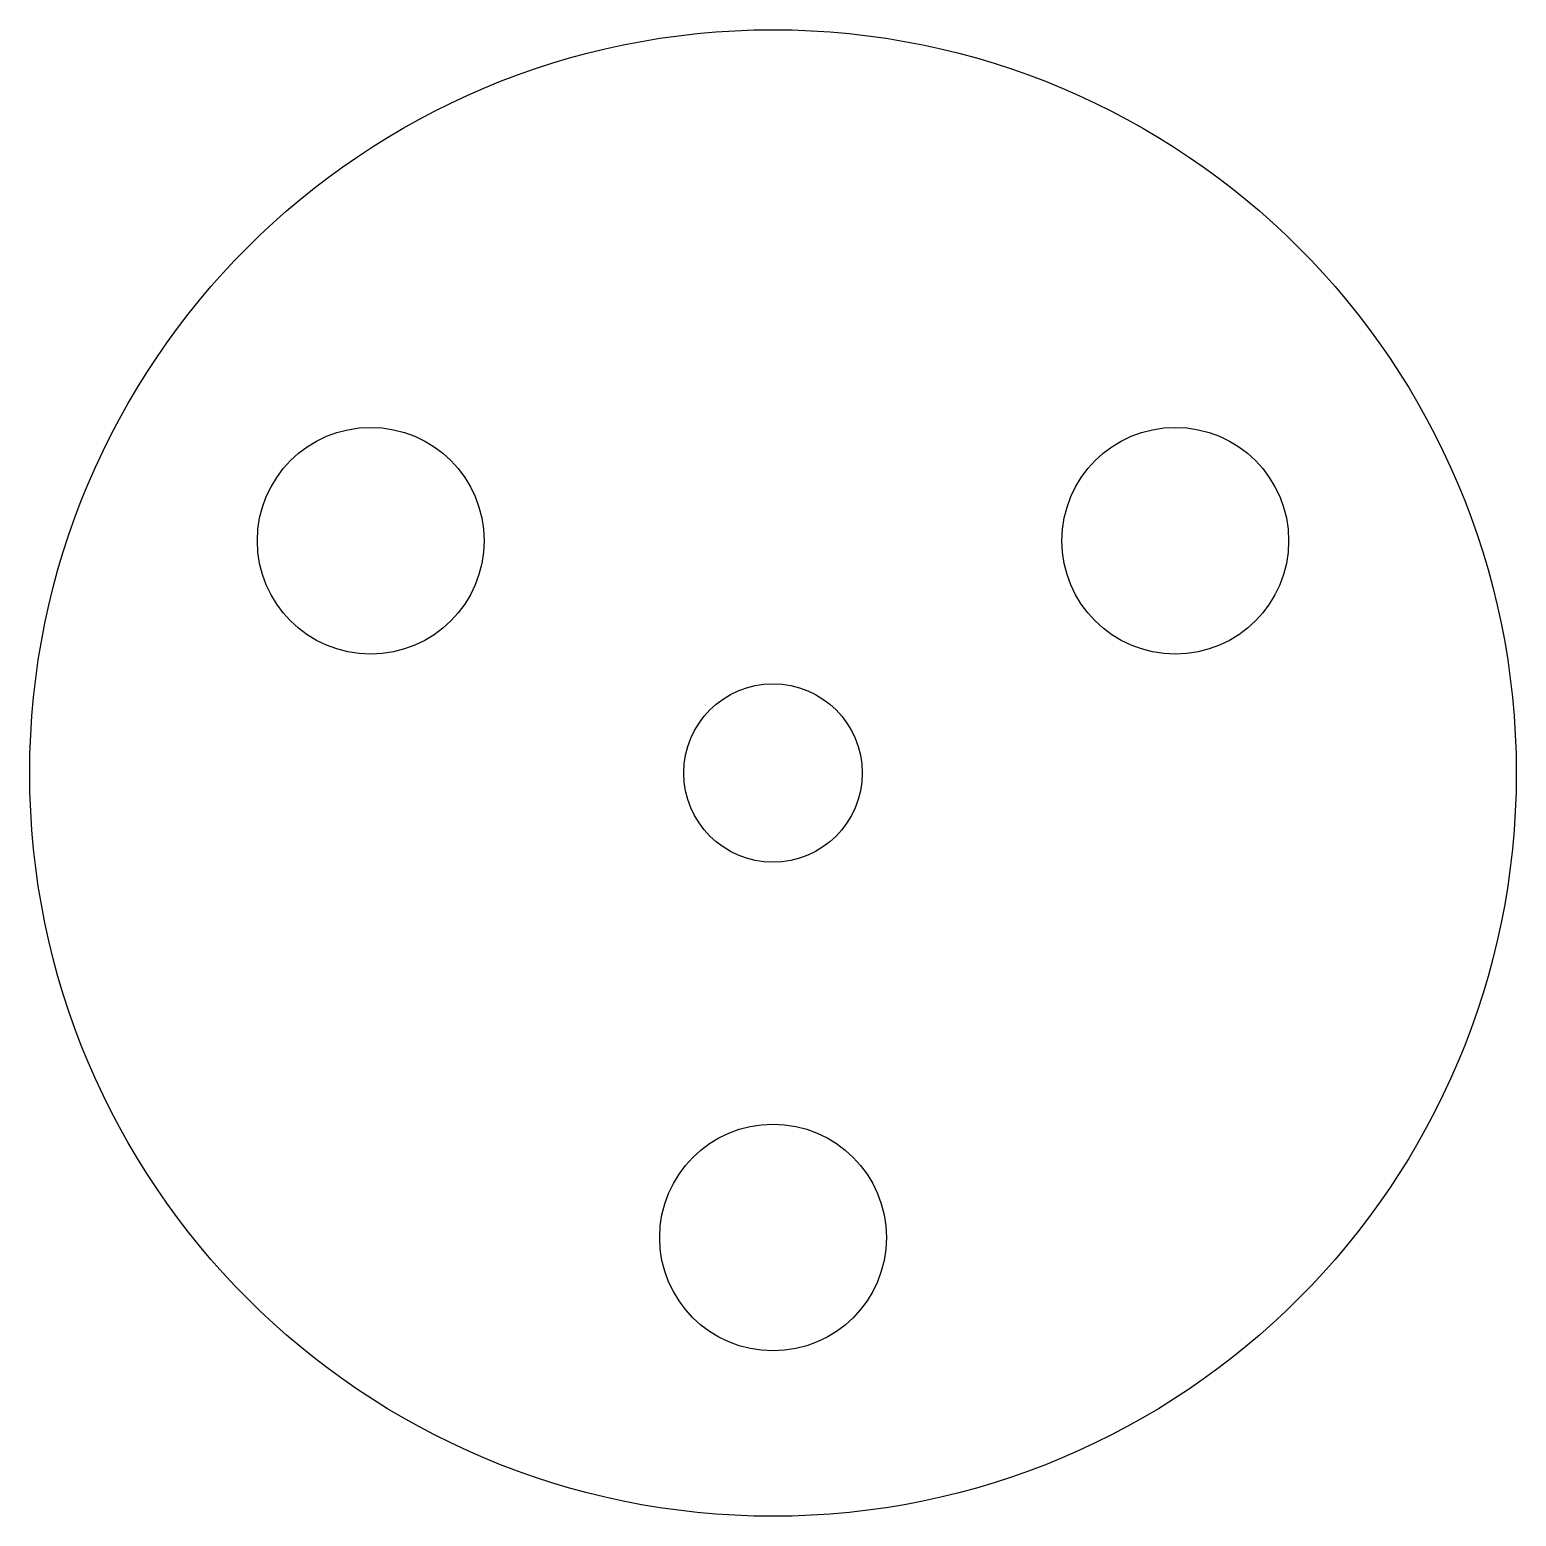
# Model space of a CAD drawing. Extents: x 1.5 to 41.5, y 1 to 41.
import ezdxf

# ---------------------------------------------------------------- set-up
doc = ezdxf.new("R2010")
doc.units = 0
doc.header["$MEASUREMENT"] = 0
doc.layers.get('0').update_dxf_attribs({"linetype": 'CONTINUOUS'})

msp = doc.modelspace()

# ---------------------------------------------------------------- linework, layer by layer
for centre, radius in [((21.515, 20.956), 20), ((10.689, 27.206), 3.05), ((32.34, 27.206), 3.05), ((21.515, 20.956), 2.4), ((21.515, 8.456), 3.05)]:
    msp.add_circle(centre, radius)

doc.saveas('drawing.dxf')
